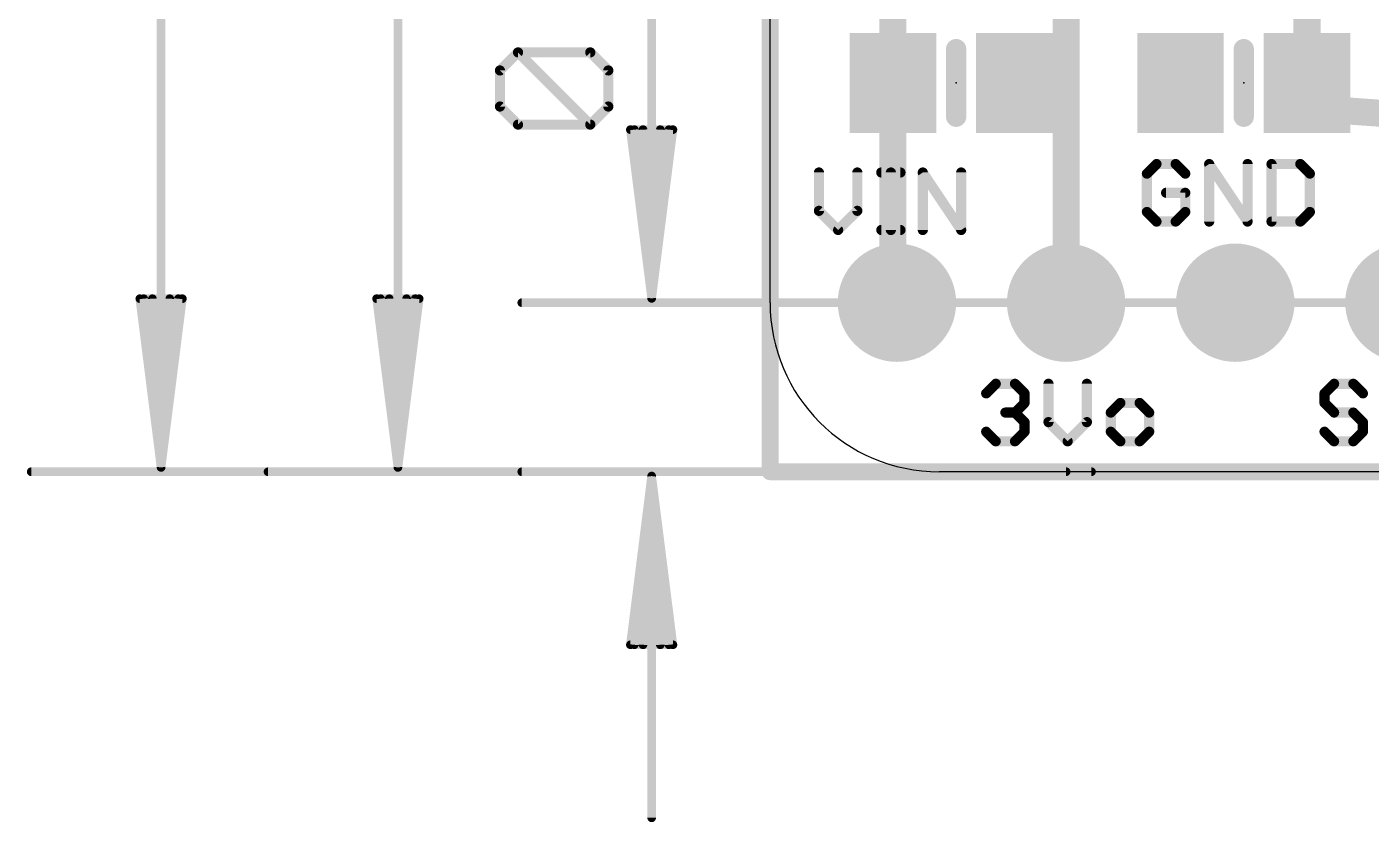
# Model space of a CAD drawing. Extents: x -11.5 to 29.3, y -5.3 to 31.6.
# Drawn here: x -11.16 to 9.02, y -5.27 to 6.68 of the extents above; entities that cross this region are included whole.
import ezdxf

# ---------------------------------------------------------------- set-up
doc = ezdxf.new("R2010")
doc.units = 0
for name, color, linetype in [('1', 12, 'CONTINUOUS'), ('16', 132, 'CONTINUOUS'), ('17', 110, 'CONTINUOUS'), ('20', 53, 'CONTINUOUS'), ('21', 40, 'CONTINUOUS'), ('23', 40, 'CONTINUOUS'), ('47', 253, 'CONTINUOUS')]:
    doc.layers.add(name, color=color, linetype=linetype)

# ---------------------------------------------------------------- blocks, each defined once
blk = doc.blocks.new('RECT')
blk.add_solid([(-0.5, -0.5), (0.5, -0.5), (-0.5, 0.5), (0.5, 0.5)])
blk = doc.blocks.new('ROUNDP')
at = {"const_width": 0.5}
blk.add_lwpolyline([(0, -0.25, 1), (0, 0.25, 1), (0, -0.25)], format="xyb", dxfattribs=at)

msp = doc.modelspace()

# ---------------------------------------------------------------- linework, layer by layer
at = {"layer": '1'}
for points, const_width in [([(0, 0), (0, 21.59)], 0.254), ([(1.844, 5.842), (1.844, 8.2249)], 0.4064), ([(8.062, 7.62), (8.062, 5.842)], 0.4064), ([(1.844, 2.601), (1.844, 5.842)], 0.4064), ([(8.062, 5.4642), (8.062, 5.842)], 0.4064), ([(9.861, 5.3372), (8.062, 5.4642)], 0.4064), ([(1.905, 2.54), (1.844, 2.601)], 0.4064), ([(24.13, 0), (0, 0)], 0.254)]:
    msp.add_lwpolyline(points, dxfattribs=dict(at, const_width=const_width))
for points, const_width in [([(1.9456, 5.842, 1), (1.7424, 5.842)], 0.2032), ([(1.7424, 5.842, 1), (1.9456, 5.842)], 0.2032), ([(8.1636, 5.842, 1), (7.9604, 5.842)], 0.2032), ([(7.9604, 5.842, 1), (8.1636, 5.842)], 0.2032), ([(8.0692, 5.5655, 1), (8.0548, 5.3629)], 0.2032), ([(7.9604, 5.4642, 1), (8.1636, 5.4642)], 0.2032), ([(1.7424, 2.601, 1), (1.9456, 2.601)], 0.2032), ([(1.9158, 2.6728, 1), (1.7722, 2.5292)], 0.2032), ([(1.8332, 2.4682, 1), (1.9768, 2.6118)], 0.2032), ([(0, 0.0635, 1), (0, -0.0635)], 0.127), ([(-0.0635, 0, 1), (0.0635, 0)], 0.127)]:
    msp.add_lwpolyline(points, format="xyb", dxfattribs=dict(at, const_width=const_width))
at = {"layer": '16'}
for points, const_width in [([(0, 0), (0, 21.59)], 0.254), ([(4.445, 2.54), (4.445, 7.62)], 0.4064), ([(24.13, 0), (0, 0)], 0.254)]:
    msp.add_lwpolyline(points, dxfattribs=dict(at, const_width=const_width))
for points, const_width in [([(4.3434, 2.54, 1), (4.5466, 2.54)], 0.2032), ([(0, 0.0635, 1), (0, -0.0635)], 0.127), ([(-0.0635, 0, 1), (0.0635, 0)], 0.127)]:
    msp.add_lwpolyline(points, format="xyb", dxfattribs=dict(at, const_width=const_width))
at = {"layer": '20'}
for p, q in [((0, 2.54), (0, 19.05)), ((21.59, 0), (2.54, 0))]:
    msp.add_line(p, q, dxfattribs=at)
msp.add_arc((2.54, 2.54), 2.54, 180, 270, dxfattribs=at)
at = {"layer": '21'}
for points, const_width in [([(2.794, 6.35), (2.794, 5.334)], 0.3048), ([(7.112, 5.334), (7.112, 6.35)], 0.3048), ([(5.802, 4.6235), (5.6579, 4.4795)], 0.1524), ([(6.0901, 4.6235), (5.802, 4.6235)], 0.1524), ([(6.2341, 4.4795), (6.0901, 4.6235)], 0.1524), ([(6.5934, 3.7592), (6.5934, 4.6235)], 0.1524), ([(6.5934, 4.6235), (7.1697, 3.7592)], 0.1524), ([(7.1697, 3.7592), (7.1697, 4.6235)], 0.1524), ([(7.529, 4.6235), (7.529, 3.7592)], 0.1524), ([(7.9611, 4.6235), (7.529, 4.6235)], 0.1524), ([(8.1052, 4.4795), (7.9611, 4.6235)], 0.1524), ([(0.7338, 4.4965), (0.7338, 3.9203)], 0.1524), ([(1.3101, 3.9203), (1.3101, 4.4965)], 0.1524), ([(1.6694, 4.4965), (1.9575, 4.4965)], 0.1524), ([(1.8134, 3.6322), (1.8134, 4.4965)], 0.1524), ([(2.293, 3.6322), (2.293, 4.4965)], 0.1524), ([(2.293, 4.4965), (2.8693, 3.6322)], 0.1524), ([(2.8693, 3.6322), (2.8693, 4.4965)], 0.1524), ([(5.6579, 4.4795), (5.6579, 3.9033)], 0.1524), ([(8.1052, 3.9033), (8.1052, 4.4795)], 0.1524), ([(6.2341, 4.1914), (5.946, 4.1914)], 0.1524), ([(6.2341, 3.9033), (6.2341, 4.1914)], 0.1524), ([(0.7338, 3.9203), (1.022, 3.6322)], 0.1524), ([(1.022, 3.6322), (1.3101, 3.9203)], 0.1524), ([(5.6579, 3.9033), (5.802, 3.7592)], 0.1524), ([(5.802, 3.7592), (6.0901, 3.7592)], 0.1524), ([(6.0901, 3.7592), (6.2341, 3.9033)], 0.1524), ([(7.529, 3.7592), (7.9611, 3.7592)], 0.1524), ([(7.9611, 3.7592), (8.1052, 3.9033)], 0.1524), ([(1.6694, 3.6322), (1.9575, 3.6322)], 0.1524), ([(3.2449, 1.1775), (3.389, 1.3215)], 0.1524), ([(3.389, 1.3215), (3.6771, 1.3215)], 0.1524), ([(3.6771, 1.3215), (3.8211, 1.1775)], 0.1524), ([(3.8211, 1.1775), (3.8211, 1.0334)], 0.1524), ([(4.1804, 1.3215), (4.1804, 0.7453)], 0.1524), ([(4.7567, 0.7453), (4.7567, 1.3215)], 0.1524), ([(8.469, 1.3215), (8.3249, 1.1775)], 0.1524), ([(8.3249, 1.1775), (8.3249, 1.0334)], 0.1524), ([(8.7571, 1.3215), (8.469, 1.3215)], 0.1524), ([(8.9011, 1.1775), (8.7571, 1.3215)], 0.1524), ([(3.8211, 1.0334), (3.6771, 0.8894)], 0.1524), ([(5.26, 1.0334), (5.116, 0.8894)], 0.1524), ([(5.5481, 1.0334), (5.26, 1.0334)], 0.1524), ([(5.6922, 0.8894), (5.5481, 1.0334)], 0.1524), ([(8.3249, 1.0334), (8.469, 0.8894)], 0.1524), ([(3.6771, 0.8894), (3.533, 0.8894)], 0.1524), ([(3.6771, 0.8894), (3.8211, 0.7453)], 0.1524), ([(3.8211, 0.7453), (3.8211, 0.6013)], 0.1524), ([(4.1804, 0.7453), (4.4686, 0.4572)], 0.1524), ([(4.4686, 0.4572), (4.7567, 0.7453)], 0.1524), ([(5.116, 0.8894), (5.116, 0.6013)], 0.1524), ([(5.6922, 0.6013), (5.6922, 0.8894)], 0.1524), ([(8.469, 0.8894), (8.7571, 0.8894)], 0.1524), ([(8.7571, 0.8894), (8.9011, 0.7453)], 0.1524), ([(8.9011, 0.7453), (8.9011, 0.6013)], 0.1524), ([(3.389, 0.4572), (3.2449, 0.6013)], 0.1524), ([(3.8211, 0.6013), (3.6771, 0.4572)], 0.1524), ([(5.116, 0.6013), (5.26, 0.4572)], 0.1524), ([(5.5481, 0.4572), (5.6922, 0.6013)], 0.1524), ([(8.469, 0.4572), (8.3249, 0.6013)], 0.1524), ([(8.9011, 0.6013), (8.7571, 0.4572)], 0.1524), ([(3.6771, 0.4572), (3.389, 0.4572)], 0.1524), ([(5.26, 0.4572), (5.5481, 0.4572)], 0.1524), ([(8.7571, 0.4572), (8.469, 0.4572)], 0.1524)]:
    msp.add_lwpolyline(points, dxfattribs=dict(at, const_width=const_width))
for points, const_width in [([(2.8702, 6.35, 1), (2.7178, 6.35)], 0.1524), ([(7.1882, 6.35, 1), (7.0358, 6.35)], 0.1524), ([(2.7178, 5.334, 1), (2.8702, 5.334)], 0.1524), ([(7.0358, 5.334, 1), (7.1882, 5.334)], 0.1524), ([(5.802, 4.6616, 1), (5.802, 4.5854)], 0.0762), ([(5.8289, 4.5966, 1), (5.775, 4.6505)], 0.0762), ([(6.117, 4.6505, 1), (6.0631, 4.5966)], 0.0762), ([(6.0901, 4.5854, 1), (6.0901, 4.6616)], 0.0762), ([(6.6251, 4.6447, 1), (6.5617, 4.6024)], 0.0762), ([(6.6315, 4.6235, 1), (6.5553, 4.6235)], 0.0762), ([(7.2078, 4.6235, 1), (7.1316, 4.6235)], 0.0762), ([(7.5671, 4.6235, 1), (7.4909, 4.6235)], 0.0762), ([(7.529, 4.6616, 1), (7.529, 4.5854)], 0.0762), ([(7.9881, 4.6505, 1), (7.9342, 4.5966)], 0.0762), ([(7.9611, 4.5854, 1), (7.9611, 4.6616)], 0.0762), ([(0.7719, 4.4965, 1), (0.6957, 4.4965)], 0.0762), ([(1.3482, 4.4965, 1), (1.272, 4.4965)], 0.0762), ([(1.6694, 4.5346, 1), (1.6694, 4.4584)], 0.0762), ([(1.8515, 4.4965, 1), (1.7753, 4.4965)], 0.0762), ([(1.9575, 4.4584, 1), (1.9575, 4.5346)], 0.0762), ([(2.3247, 4.5177, 1), (2.2613, 4.4754)], 0.0762), ([(2.3311, 4.4965, 1), (2.2549, 4.4965)], 0.0762), ([(2.9074, 4.4965, 1), (2.8312, 4.4965)], 0.0762), ([(5.696, 4.4795, 1), (5.6198, 4.4795)], 0.0762), ([(5.631, 4.5064, 1), (5.6849, 4.4525)], 0.0762), ([(6.2072, 4.4525, 1), (6.2611, 4.5064)], 0.0762), ([(8.1433, 4.4795, 1), (8.0671, 4.4795)], 0.0762), ([(8.0782, 4.4525, 1), (8.1321, 4.5064)], 0.0762), ([(5.946, 4.2295, 1), (5.946, 4.1533)], 0.0762), ([(6.2722, 4.1914, 1), (6.196, 4.1914)], 0.0762), ([(6.2341, 4.1533, 1), (6.2341, 4.2295)], 0.0762), ([(0.7608, 3.9473, 1), (0.7069, 3.8934)], 0.0762), ([(0.6957, 3.9203, 1), (0.7719, 3.9203)], 0.0762), ([(1.272, 3.9203, 1), (1.3482, 3.9203)], 0.0762), ([(1.337, 3.8934, 1), (1.2831, 3.9473)], 0.0762), ([(5.6849, 3.9302, 1), (5.631, 3.8763)], 0.0762), ([(5.6198, 3.9033, 1), (5.696, 3.9033)], 0.0762), ([(5.802, 3.7973, 1), (5.802, 3.7211)], 0.0762), ([(6.0901, 3.7211, 1), (6.0901, 3.7973)], 0.0762), ([(6.196, 3.9033, 1), (6.2722, 3.9033)], 0.0762), ([(6.2611, 3.8763, 1), (6.2072, 3.9302)], 0.0762), ([(7.529, 3.7973, 1), (7.529, 3.7211)], 0.0762), ([(7.9611, 3.7211, 1), (7.9611, 3.7973)], 0.0762), ([(8.0671, 3.9033, 1), (8.1433, 3.9033)], 0.0762), ([(8.1321, 3.8763, 1), (8.0782, 3.9302)], 0.0762), ([(0.995, 3.6591, 1), (1.0489, 3.6053)], 0.0762), ([(0.995, 3.6053, 1), (1.0489, 3.6591)], 0.0762), ([(1.6694, 3.6703, 1), (1.6694, 3.5941)], 0.0762), ([(1.7753, 3.6322, 1), (1.8515, 3.6322)], 0.0762), ([(1.9575, 3.5941, 1), (1.9575, 3.6703)], 0.0762), ([(2.2549, 3.6322, 1), (2.3311, 3.6322)], 0.0762), ([(2.8312, 3.6322, 1), (2.9074, 3.6322)], 0.0762), ([(2.8376, 3.6111, 1), (2.901, 3.6533)], 0.0762), ([(5.775, 3.7323, 1), (5.8289, 3.7861)], 0.0762), ([(6.0631, 3.7861, 1), (6.117, 3.7323)], 0.0762), ([(6.5553, 3.7592, 1), (6.6315, 3.7592)], 0.0762), ([(7.1316, 3.7592, 1), (7.2078, 3.7592)], 0.0762), ([(7.138, 3.7381, 1), (7.2014, 3.7803)], 0.0762), ([(7.4909, 3.7592, 1), (7.5671, 3.7592)], 0.0762), ([(7.9342, 3.7861, 1), (7.9881, 3.7323)], 0.0762), ([(3.218, 1.2044, 1), (3.2719, 1.1505)], 0.0762), ([(3.389, 1.3596, 1), (3.389, 1.2834)], 0.0762), ([(3.4159, 1.2946, 1), (3.362, 1.3485)], 0.0762), ([(3.704, 1.3485, 1), (3.6501, 1.2946)], 0.0762), ([(3.6771, 1.2834, 1), (3.6771, 1.3596)], 0.0762), ([(3.8592, 1.1775, 1), (3.783, 1.1775)], 0.0762), ([(3.7942, 1.1505, 1), (3.8481, 1.2044)], 0.0762), ([(4.2185, 1.3215, 1), (4.1423, 1.3215)], 0.0762), ([(4.7948, 1.3215, 1), (4.7186, 1.3215)], 0.0762), ([(8.363, 1.1775, 1), (8.2868, 1.1775)], 0.0762), ([(8.298, 1.2044, 1), (8.3519, 1.1505)], 0.0762), ([(8.469, 1.3596, 1), (8.469, 1.2834)], 0.0762), ([(8.4959, 1.2946, 1), (8.442, 1.3485)], 0.0762), ([(8.784, 1.3485, 1), (8.7301, 1.2946)], 0.0762), ([(8.7571, 1.2834, 1), (8.7571, 1.3596)], 0.0762), ([(8.8742, 1.1505, 1), (8.9281, 1.2044)], 0.0762), ([(3.783, 1.0334, 1), (3.8592, 1.0334)], 0.0762), ([(3.8481, 1.0065, 1), (3.7942, 1.0604)], 0.0762), ([(5.26, 1.0715, 1), (5.26, 0.9953)], 0.0762), ([(5.287, 1.0065, 1), (5.2331, 1.0604)], 0.0762), ([(5.5751, 1.0604, 1), (5.5212, 1.0065)], 0.0762), ([(5.5481, 0.9953, 1), (5.5481, 1.0715)], 0.0762), ([(8.3519, 1.0604, 1), (8.298, 1.0065)], 0.0762), ([(8.2868, 1.0334, 1), (8.363, 1.0334)], 0.0762), ([(3.533, 0.9275, 1), (3.533, 0.8513)], 0.0762), ([(3.704, 0.9163, 1), (3.6501, 0.8624)], 0.0762), ([(3.6501, 0.9163, 1), (3.704, 0.8624)], 0.0762), ([(3.6771, 0.8513, 1), (3.6771, 0.9275)], 0.0762), ([(3.8592, 0.7453, 1), (3.783, 0.7453)], 0.0762), ([(3.7942, 0.7184, 1), (3.8481, 0.7723)], 0.0762), ([(4.2074, 0.7723, 1), (4.1535, 0.7184)], 0.0762), ([(4.7836, 0.7184, 1), (4.7297, 0.7723)], 0.0762), ([(5.089, 0.9163, 1), (5.1429, 0.8624)], 0.0762), ([(5.1541, 0.8894, 1), (5.0779, 0.8894)], 0.0762), ([(5.7303, 0.8894, 1), (5.6541, 0.8894)], 0.0762), ([(5.6652, 0.8624, 1), (5.7191, 0.9163)], 0.0762), ([(8.469, 0.9275, 1), (8.469, 0.8513)], 0.0762), ([(8.442, 0.8624, 1), (8.4959, 0.9163)], 0.0762), ([(8.784, 0.9163, 1), (8.7301, 0.8624)], 0.0762), ([(8.7571, 0.8513, 1), (8.7571, 0.9275)], 0.0762), ([(8.9392, 0.7453, 1), (8.863, 0.7453)], 0.0762), ([(8.8742, 0.7184, 1), (8.9281, 0.7723)], 0.0762), ([(3.2719, 0.6282, 1), (3.218, 0.5743)], 0.0762), ([(3.783, 0.6013, 1), (3.8592, 0.6013)], 0.0762), ([(3.8481, 0.5743, 1), (3.7942, 0.6282)], 0.0762), ([(4.1423, 0.7453, 1), (4.2185, 0.7453)], 0.0762), ([(4.7186, 0.7453, 1), (4.7948, 0.7453)], 0.0762), ([(5.1429, 0.6282, 1), (5.089, 0.5743)], 0.0762), ([(5.0779, 0.6013, 1), (5.1541, 0.6013)], 0.0762), ([(5.6541, 0.6013, 1), (5.7303, 0.6013)], 0.0762), ([(5.7191, 0.5743, 1), (5.6652, 0.6282)], 0.0762), ([(8.3519, 0.6282, 1), (8.298, 0.5743)], 0.0762), ([(8.863, 0.6013, 1), (8.9392, 0.6013)], 0.0762), ([(8.9281, 0.5743, 1), (8.8742, 0.6282)], 0.0762), ([(3.389, 0.4953, 1), (3.389, 0.4191)], 0.0762), ([(3.362, 0.4303, 1), (3.4159, 0.4841)], 0.0762), ([(3.6501, 0.4841, 1), (3.704, 0.4303)], 0.0762), ([(3.6771, 0.4191, 1), (3.6771, 0.4953)], 0.0762), ([(4.4416, 0.4841, 1), (4.4955, 0.4303)], 0.0762), ([(4.4416, 0.4303, 1), (4.4955, 0.4841)], 0.0762), ([(5.26, 0.4953, 1), (5.26, 0.4191)], 0.0762), ([(5.2331, 0.4303, 1), (5.287, 0.4841)], 0.0762), ([(5.5212, 0.4841, 1), (5.5751, 0.4303)], 0.0762), ([(5.5481, 0.4191, 1), (5.5481, 0.4953)], 0.0762), ([(8.469, 0.4953, 1), (8.469, 0.4191)], 0.0762), ([(8.442, 0.4303, 1), (8.4959, 0.4841)], 0.0762), ([(8.7301, 0.4841, 1), (8.784, 0.4303)], 0.0762), ([(8.7571, 0.4191, 1), (8.7571, 0.4953)], 0.0762)]:
    msp.add_lwpolyline(points, format="xyb", dxfattribs=dict(at, const_width=const_width))
at = {"layer": '23'}
for p in [(2.794, 5.842), (7.112, 5.842)]:
    msp.add_point(p, dxfattribs=at)
at = {"layer": '47'}
for points, const_width in [([(-9.144, 0.065), (-9.144, 21.525)], 0.13), ([(-5.588, 0.065), (-5.588, 19.112)], 0.13), ([(-1.778, 2.605), (-1.778, 10.1028)], 0.13), ([(-4.0557, 6.0297), (-3.7845, 6.3009)], 0.1524), ([(-3.7845, 6.3009), (-2.6999, 6.3009)], 0.1524), ([(-2.6999, 5.2162), (-3.7845, 6.3009)], 0.1524), ([(-2.6999, 6.3009), (-2.4287, 6.0297)], 0.1524), ([(-4.0557, 5.4874), (-4.0557, 6.0297)], 0.1524), ([(-2.4287, 6.0297), (-2.4287, 5.4874)], 0.1524), ([(-3.7845, 5.2162), (-4.0557, 5.4874)], 0.1524), ([(-2.4287, 5.4874), (-2.6999, 5.2162)], 0.1524), ([(-2.6999, 5.2162), (-3.7845, 5.2162)], 0.1524), ([(-1.778, 2.605), (-2.0972, 5.14)], 0.13), ([(-2.0972, 5.14), (-1.4588, 5.14)], 0.13), ([(-1.778, 2.605), (-2.038, 5.14)], 0.13), ([(-1.778, 2.605), (-1.908, 5.14)], 0.13), ([(-1.4588, 5.14), (-1.778, 2.605)], 0.13), ([(-1.648, 5.14), (-1.778, 2.605)], 0.13), ([(-1.518, 5.14), (-1.778, 2.605)], 0.13), ([(-9.144, 0.065), (-9.4632, 2.6)], 0.13), ([(-9.4632, 2.6), (-8.8248, 2.6)], 0.13), ([(-9.144, 0.065), (-9.404, 2.6)], 0.13), ([(-9.144, 0.065), (-9.274, 2.6)], 0.13), ([(-8.8248, 2.6), (-9.144, 0.065)], 0.13), ([(-9.014, 2.6), (-9.144, 0.065)], 0.13), ([(-8.884, 2.6), (-9.144, 0.065)], 0.13), ([(-5.588, 0.065), (-5.9072, 2.6)], 0.13), ([(-5.9072, 2.6), (-5.2688, 2.6)], 0.13), ([(-5.588, 0.065), (-5.848, 2.6)], 0.13), ([(-5.588, 0.065), (-5.718, 2.6)], 0.13), ([(-5.2688, 2.6), (-5.588, 0.065)], 0.13), ([(-5.458, 2.6), (-5.588, 0.065)], 0.13), ([(-5.328, 2.6), (-5.588, 0.065)], 0.13), ([(12.065, 2.54), (-3.728, 2.54)], 0.13), ([(4.445, 0), (-11.094, 0)], 0.13), ([(4.826, 0), (-7.538, 0)], 0.13), ([(11.049, 0), (-3.728, 0)], 0.13), ([(-1.778, -0.065), (-2.0972, -2.6)], 0.13), ([(-1.778, -0.065), (-2.038, -2.6)], 0.13), ([(-1.778, -0.065), (-1.908, -2.6)], 0.13), ([(-1.778, -0.065), (-1.778, -5.2)], 0.13), ([(-1.4588, -2.6), (-1.778, -0.065)], 0.13), ([(-1.648, -2.6), (-1.778, -0.065)], 0.13), ([(-1.518, -2.6), (-1.778, -0.065)], 0.13), ([(-2.0972, -2.6), (-1.4588, -2.6)], 0.13)]:
    msp.add_lwpolyline(points, dxfattribs=dict(at, const_width=const_width))
for points, const_width in [([(-3.7576, 6.3278, 1), (-3.8115, 6.2739)], 0.0762), ([(-3.7845, 6.339, 1), (-3.7845, 6.2628)], 0.0762), ([(-3.7576, 6.2739, 1), (-3.8115, 6.3278)], 0.0762), ([(-2.6729, 6.3278, 1), (-2.7268, 6.2739)], 0.0762), ([(-2.6999, 6.2628, 1), (-2.6999, 6.339)], 0.0762), ([(-4.0176, 6.0297, 1), (-4.0938, 6.0297)], 0.0762), ([(-4.0826, 6.0566, 1), (-4.0287, 6.0028)], 0.0762), ([(-2.3906, 6.0297, 1), (-2.4668, 6.0297)], 0.0762), ([(-2.4556, 6.0028, 1), (-2.4018, 6.0566)], 0.0762), ([(-4.0287, 5.5143, 1), (-4.0826, 5.4604)], 0.0762), ([(-4.0938, 5.4874, 1), (-4.0176, 5.4874)], 0.0762), ([(-2.4668, 5.4874, 1), (-2.3906, 5.4874)], 0.0762), ([(-2.4018, 5.4604, 1), (-2.4556, 5.5143)], 0.0762), ([(-3.7845, 5.2543, 1), (-3.7845, 5.1781)], 0.0762), ([(-3.8115, 5.1893, 1), (-3.7576, 5.2431)], 0.0762), ([(-2.7268, 5.2431, 1), (-2.6729, 5.1893)], 0.0762), ([(-2.7268, 5.1893, 1), (-2.6729, 5.2431)], 0.0762), ([(-2.6999, 5.1781, 1), (-2.6999, 5.2543)], 0.0762), ([(-2.065, 5.1441, 1), (-2.1295, 5.1359)], 0.065), ([(-2.0972, 5.1725, 1), (-2.0972, 5.1075)], 0.065), ([(-2.0057, 5.1433, 1), (-2.0703, 5.1367)], 0.065), ([(-1.8755, 5.1417, 1), (-1.9405, 5.1383)], 0.065), ([(-1.6155, 5.1383, 1), (-1.6805, 5.1417)], 0.065), ([(-1.4857, 5.1367, 1), (-1.5503, 5.1433)], 0.065), ([(-1.4265, 5.1359, 1), (-1.491, 5.1441)], 0.065), ([(-1.4588, 5.1075, 1), (-1.4588, 5.1725)], 0.065), ([(-9.431, 2.6041, 1), (-9.4955, 2.5959)], 0.065), ([(-9.4632, 2.6325, 1), (-9.4632, 2.5675)], 0.065), ([(-9.3717, 2.6033, 1), (-9.4363, 2.5967)], 0.065), ([(-9.2415, 2.6017, 1), (-9.3065, 2.5983)], 0.065), ([(-8.9815, 2.5983, 1), (-9.0465, 2.6017)], 0.065), ([(-8.8517, 2.5967, 1), (-8.9163, 2.6033)], 0.065), ([(-8.7925, 2.5959, 1), (-8.857, 2.6041)], 0.065), ([(-8.8248, 2.5675, 1), (-8.8248, 2.6325)], 0.065), ([(-5.875, 2.6041, 1), (-5.9395, 2.5959)], 0.065), ([(-5.9072, 2.6325, 1), (-5.9072, 2.5675)], 0.065), ([(-5.8157, 2.6033, 1), (-5.8803, 2.5967)], 0.065), ([(-5.6855, 2.6017, 1), (-5.7505, 2.5983)], 0.065), ([(-5.4255, 2.5983, 1), (-5.4905, 2.6017)], 0.065), ([(-5.2957, 2.5967, 1), (-5.3603, 2.6033)], 0.065), ([(-5.2365, 2.5959, 1), (-5.301, 2.6041)], 0.065), ([(-5.2688, 2.5675, 1), (-5.2688, 2.6325)], 0.065), ([(-1.8102, 2.6091, 1), (-1.7458, 2.6009)], 0.065), ([(-1.8103, 2.6083, 1), (-1.7457, 2.6017)], 0.065), ([(-1.8105, 2.6033, 1), (-1.7455, 2.6067)], 0.065), ([(-1.8105, 2.6067, 1), (-1.7455, 2.6033)], 0.065), ([(-1.8105, 2.605, 1), (-1.7455, 2.605)], 0.065), ([(-1.8103, 2.6017, 1), (-1.7457, 2.6083)], 0.065), ([(-1.8102, 2.6009, 1), (-1.7458, 2.6091)], 0.065), ([(-3.728, 2.5725, 1), (-3.728, 2.5075)], 0.065), ([(-11.094, 0.0325, 1), (-11.094, -0.0325)], 0.065), ([(-9.1762, 0.0691, 1), (-9.1118, 0.0609)], 0.065), ([(-9.1763, 0.0683, 1), (-9.1117, 0.0617)], 0.065), ([(-9.1765, 0.0633, 1), (-9.1115, 0.0667)], 0.065), ([(-9.1765, 0.0667, 1), (-9.1115, 0.0633)], 0.065), ([(-9.1765, 0.065, 1), (-9.1115, 0.065)], 0.065), ([(-9.1763, 0.0617, 1), (-9.1117, 0.0683)], 0.065), ([(-9.1762, 0.0609, 1), (-9.1118, 0.0691)], 0.065), ([(-7.538, 0.0325, 1), (-7.538, -0.0325)], 0.065), ([(-5.6202, 0.0691, 1), (-5.5558, 0.0609)], 0.065), ([(-5.6203, 0.0683, 1), (-5.5557, 0.0617)], 0.065), ([(-5.6205, 0.0633, 1), (-5.5555, 0.0667)], 0.065), ([(-5.6205, 0.0667, 1), (-5.5555, 0.0633)], 0.065), ([(-5.6205, 0.065, 1), (-5.5555, 0.065)], 0.065), ([(-5.6203, 0.0617, 1), (-5.5557, 0.0683)], 0.065), ([(-5.6202, 0.0609, 1), (-5.5558, 0.0691)], 0.065), ([(-3.728, 0.0325, 1), (-3.728, -0.0325)], 0.065), ([(-1.7455, -0.0667, 1), (-1.8105, -0.0633)], 0.065), ([(-1.7455, -0.0633, 1), (-1.8105, -0.0667)], 0.065), ([(4.445, -0.0325, 1), (4.445, 0.0325)], 0.065), ([(4.826, -0.0325, 1), (4.826, 0.0325)], 0.065), ([(-1.7455, -0.065, 1), (-1.8105, -0.065)], 0.065), ([(-1.7458, -0.0609, 1), (-1.8102, -0.0691)], 0.065), ([(-1.7457, -0.0617, 1), (-1.8103, -0.0683)], 0.065), ([(-1.7457, -0.0683, 1), (-1.8103, -0.0617)], 0.065), ([(-1.7458, -0.0691, 1), (-1.8102, -0.0609)], 0.065), ([(-2.1295, -2.5959, 1), (-2.065, -2.6041)], 0.065), ([(-2.0972, -2.5675, 1), (-2.0972, -2.6325)], 0.065), ([(-2.0703, -2.5967, 1), (-2.0057, -2.6033)], 0.065), ([(-1.9405, -2.5983, 1), (-1.8755, -2.6017)], 0.065), ([(-1.6805, -2.6017, 1), (-1.6155, -2.5983)], 0.065), ([(-1.5503, -2.6033, 1), (-1.4857, -2.5967)], 0.065), ([(-1.491, -2.6041, 1), (-1.4265, -2.5959)], 0.065), ([(-1.4588, -2.6325, 1), (-1.4588, -2.5675)], 0.065), ([(-1.8105, -5.2, 1), (-1.7455, -5.2)], 0.065)]:
    msp.add_lwpolyline(points, format="xyb", dxfattribs=dict(at, const_width=const_width))

# ---------------------------------------------------------------- block references
at = {"layer": '1', "xscale": 1.3, "yscale": 1.5}
for p in [(1.844, 5.842), (3.744, 5.842)]:
    msp.add_blockref('RECT', p, dxfattribs=at)
at = {"layer": '1', "xscale": 1.3, "yscale": 1.5, "rotation": 180}
for p in [(6.162, 5.842), (8.062, 5.842)]:
    msp.add_blockref('RECT', p, dxfattribs=at)
at = {"layer": '17', "xscale": 1.778, "yscale": 1.778, "rotation": 270}
for p in [(1.905, 2.54), (1.905, 2.54), (4.445, 2.54), (4.445, 2.54), (6.985, 2.54), (6.985, 2.54), (9.525, 2.54), (9.525, 2.54)]:
    msp.add_blockref('ROUNDP', p, dxfattribs=at)

doc.saveas('drawing.dxf')
